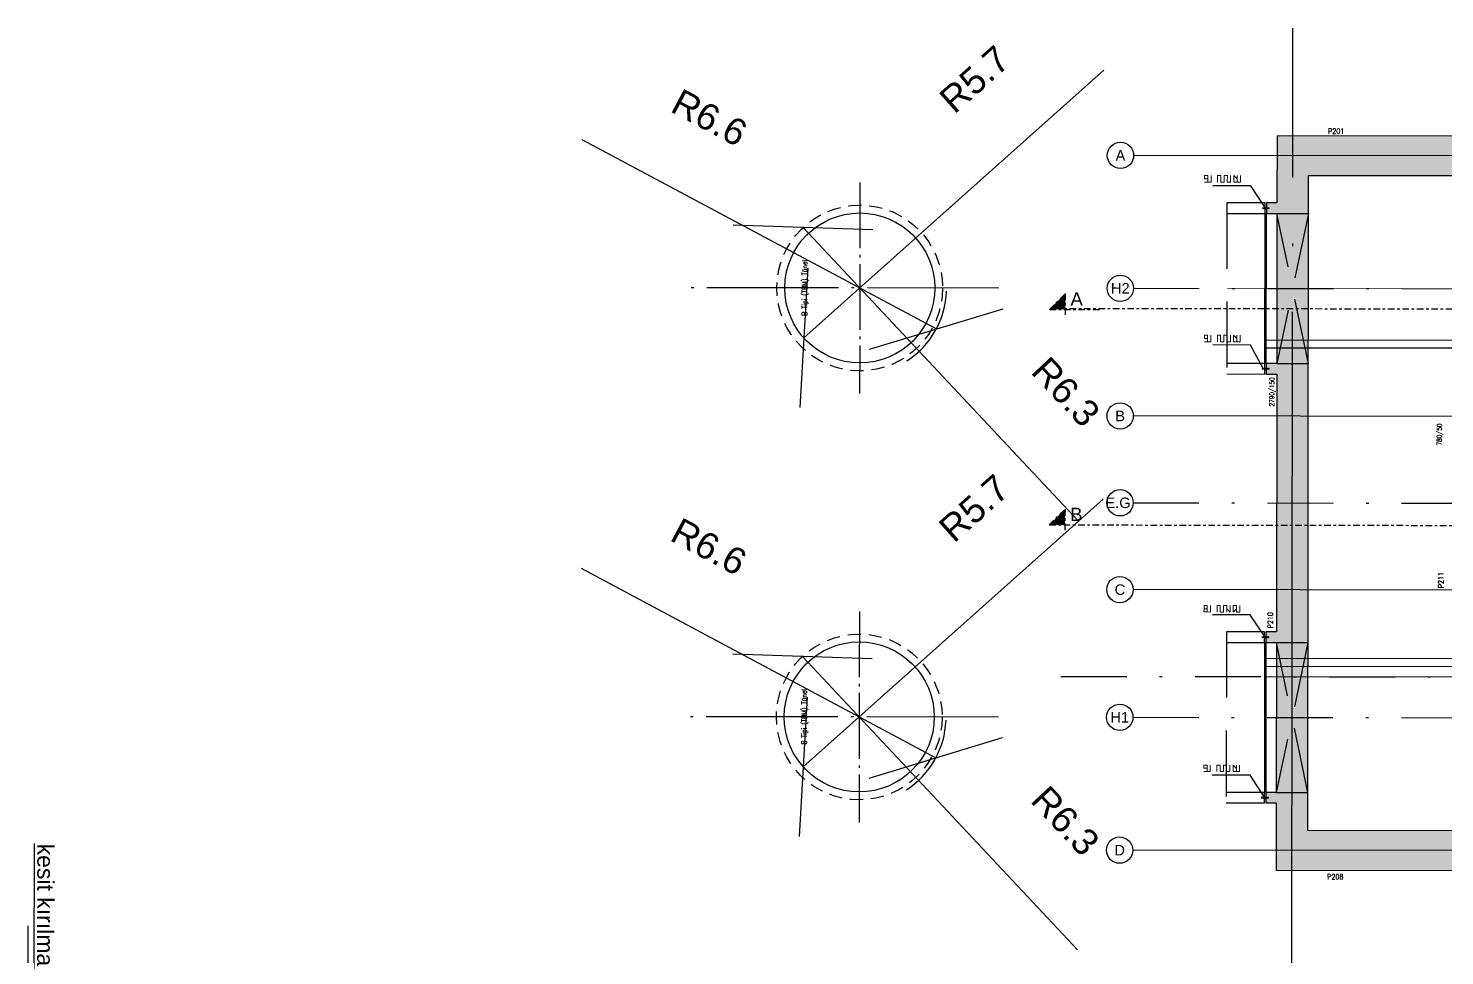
# Model space of a CAD drawing. Header units: millimetres. Extents: x 400382 to 401267, y 4543945 to 4544126.
# Drawn here: x 400619 to 400672.8, y 4544004.8 to 4544040 of the extents above; entities that cross this region are included whole.
import ezdxf
from ezdxf.enums import TextEntityAlignment as Align

# ---------------------------------------------------------------- set-up
doc = ezdxf.new("R2010")
doc.units = ezdxf.units.MM
for name, pattern in [('ACAD_ISO05W100', [33, 24, -3, 0, -3, 0, -3]), ('AKS', [3, 2.5, -0.25, 0, -0.25]), ('CENTER', [2, 1.25, -0.25, 0.25, -0.25]), ('CIZGI', [0.4, 0.25, -0.15]), ('DASHDOT2', [0.5, 0.25, -0.125, 0, -0.125]), ('HIDDEN', [0.375, 0.25, -0.125]), ('UUC-ST-KAL-I05-101-U-000$0$ACAD_ISO05W100', [33, 24, -3, 0, -3, 0, -3])]:
    doc.linetypes.add(name, pattern=pattern)
doc.layers.add('A-DETL', color=90, linetype='Continuous', lineweight=15)
for name, color, linetype in [('aks prota', 2, 'AKS'), ('caks prota', 4, 'Continuous'), ('görünüş prota', 4, 'Continuous'), ('iderzi_PROTA', 3, 'Continuous'), ('kesit tarama prota', 252, 'Continuous'), ('kiriş prota', 6, 'Continuous'), ('kolon tarama prota', 252, 'Continuous'), ('lkolon prota', 4, 'Continuous'), ('lperde prota', 4, 'Continuous'), ('merdiven prota', 2, 'Continuous'), ('not prota', 2, 'Continuous'), ('not çizgisi prota', 4, 'Continuous'), ('perde prota', 1, 'Continuous'), ('PRT-AL-TUNEL_EKSENI', 14, 'DASHDOT2'), ('skesit prota', 7, 'Continuous'), ('st_s_ölçü', 4, 'Continuous'), ('taks prota', 7, 'Continuous'), ('temel prota', 6, 'Continuous'), ('tkesit prota', 7, 'Continuous'), ('tperde prota', 6, 'Continuous'), ('tplan prota', 7, 'Continuous'), ('UUC-ST-KAL-I05-101-U-000$0$st_s_su tutucu', 2, 'Continuous')]:
    doc.layers.add(name, color=color, linetype=linetype)
doc.styles.add('Arial', font='Arial.ttf')
doc.styles.add('OLCU', font='romanstw.shx')
doc.styles.get("Standard").update_dxf_attribs({"font": 'Arial.ttf'})
doc.styles.add('TAKS', font='Arial Unicode.ttf')
doc.styles.add('TEXT250', font='romanstw.shx', dxfattribs={"width": 0.8, "height": 25})
doc.styles.add('tkolon', font='romanstw.shx')
doc.dimstyles.new('1-100', dxfattribs={"dimscale": 0.5, "dimtxt": 2, "dimasz": 7.5, "dimexe": 3, "dimexo": 5, "dimgap": 5, "dimtad": 3, "dimdec": 1, "dimlfac": 2, "dimzin": 9, "dimdsep": 46, "dimtxsty": 'Standard', "dimblk": 'OBLIQUE', "dimcen": 0.09, "dimclrd": 3, "dimclre": 3, "dimclrt": 1, "dimadec": 3, "dimazin": 0, "dimtfac": 1, "dimtdec": 1, "dimtofl": 0, "dimtmove": 0, "dimatfit": 3, "dimfxl": 4, "dimtolj": 1, "dimtzin": 0, "dimarcsym": 0})
doc.dimstyles.new('1-50', dxfattribs={"dimtxt": 10, "dimasz": 4, "dimexe": 4, "dimexo": 8, "dimgap": 4, "dimtad": 1, "dimdec": 1, "dimrnd": 0.05, "dimzin": 9, "dimdsep": 46, "dimtxsty": 'OLCU', "dimblk1": 'OBLIQUE', "dimblk2": 'OBLIQUE', "dimsah": 1, "dimcen": 2, "dimdle": 4, "dimclrd": 4, "dimclre": 4, "dimclrt": 3, "dimadec": 1, "dimazin": 0, "dimtfac": 1, "dimtdec": 1, "dimtix": 1, "dimtmove": 2, "dimatfit": 3, "dimldrblk": 'OBLIQUE', "dimfxl": 1, "dimtvp": 1, "dimtolj": 1, "dimtzin": 1, "dimarcsym": 0})

# ---------------------------------------------------------------- blocks, each defined once
blk = doc.blocks.new('_Oblique')
at = {"layer": 'st_s_ölçü', "lineweight": -2}
blk.add_line((-0.5, -0.5), (0.5, 0.5), dxfattribs=at)
blk = doc.blocks.new('*D104')
at = {"layer": 'Defpoints', "color": 0, "transparency": 16777216}
for p in [(400650.54, 4544013.828), (400648.414, 4544011.931)]:
    blk.add_point(p, dxfattribs=at)
at = {"layer": 'st_s_ölçü', "color": 3, "lineweight": -2, "transparency": 16777216}
blk.add_line((400659.814, 4544022.101), (400648.414, 4544011.931), dxfattribs=at)
at = {"layer": 'st_s_ölçü', "color": 3, "lineweight": -2, "transparency": 16777216, "xscale": 3.75, "yscale": 3.75, "zscale": 3.75, "rotation": 221.7343463305177}
blk.add_blockref('_Oblique', (400648.414, 4544011.931), dxfattribs=at)
at = {"layer": 'st_s_ölçü', "color": 1, "transparency": 16777216, "insert": (400654.91, 4544021.758), "char_height": 1, "attachment_point": 5, "rotation": 41.7343}
blk.add_mtext('\\A1;R5.7', dxfattribs=at)
blk = doc.blocks.new('*D105')
at = {"layer": 'Defpoints', "color": 0, "transparency": 16777216}
for p in [(400648.385, 4544016.126), (400650.54, 4544013.828)]:
    blk.add_point(p, dxfattribs=at)
at = {"layer": 'st_s_ölçü', "color": 3, "lineweight": -2, "transparency": 16777216}
blk.add_line((400658.838, 4544004.984), (400648.385, 4544016.126), dxfattribs=at)
at = {"layer": 'st_s_ölçü', "color": 3, "lineweight": -2, "transparency": 16777216, "xscale": 3.75, "yscale": 3.75, "zscale": 3.75, "rotation": 133.1742776077731}
blk.add_blockref('_Oblique', (400648.385, 4544016.126), dxfattribs=at)
at = {"layer": 'st_s_ölçü', "color": 1, "transparency": 16777216, "insert": (400658.373, 4544009.88), "char_height": 1, "attachment_point": 5, "rotation": 313.1743}
blk.add_mtext('\\A1;R6.3', dxfattribs=at)
blk = doc.blocks.new('*D106')
at = {"layer": 'Defpoints', "color": 0, "transparency": 16777216}
for p in [(400650.54, 4544013.828), (400653.45, 4544012.272)]:
    blk.add_point(p, dxfattribs=at)
at = {"layer": 'lkolon prota', "color": 3, "lineweight": -2, "transparency": 16777216}
blk.add_line((400639.979, 4544019.476), (400653.45, 4544012.272), dxfattribs=at)
blk.add_arc((400650.54, 4544013.828), 3.3, 302.9238, 357.907, dxfattribs=at)
at = {"layer": 'lkolon prota', "color": 3, "lineweight": -2, "transparency": 16777216, "xscale": 3.75, "yscale": 3.75, "zscale": 3.75, "rotation": 331.8636169039916}
blk.add_blockref('_Oblique', (400653.45, 4544012.272), dxfattribs=at)
at = {"layer": 'lkolon prota', "color": 1, "transparency": 16777216, "insert": (400644.828, 4544020.297), "char_height": 1, "attachment_point": 5, "rotation": 331.8636}
blk.add_mtext('\\A1;R6.6', dxfattribs=at)
blk = doc.blocks.new('*D107')
at = {"layer": 'Defpoints', "color": 0, "transparency": 16777216}
for p in [(400650.561, 4544030.129), (400648.434, 4544028.231)]:
    blk.add_point(p, dxfattribs=at)
at = {"layer": 'st_s_ölçü', "color": 3, "lineweight": -2, "transparency": 16777216}
blk.add_line((400659.835, 4544038.401), (400648.434, 4544028.231), dxfattribs=at)
at = {"layer": 'st_s_ölçü', "color": 3, "lineweight": -2, "transparency": 16777216, "xscale": 3.75, "yscale": 3.75, "zscale": 3.75, "rotation": 221.7343463305177}
blk.add_blockref('_Oblique', (400648.434, 4544028.231), dxfattribs=at)
at = {"layer": 'st_s_ölçü', "color": 1, "transparency": 16777216, "insert": (400654.93, 4544038.058), "char_height": 1, "attachment_point": 5, "rotation": 41.7343}
blk.add_mtext('\\A1;R5.7', dxfattribs=at)
blk = doc.blocks.new('*D108')
at = {"layer": 'Defpoints', "color": 0, "transparency": 16777216}
for p in [(400648.405, 4544032.426), (400650.561, 4544030.129)]:
    blk.add_point(p, dxfattribs=at)
at = {"layer": 'st_s_ölçü', "color": 3, "lineweight": -2, "transparency": 16777216}
blk.add_line((400658.859, 4544021.284), (400648.405, 4544032.426), dxfattribs=at)
at = {"layer": 'st_s_ölçü', "color": 3, "lineweight": -2, "transparency": 16777216, "xscale": 3.75, "yscale": 3.75, "zscale": 3.75, "rotation": 133.1742776077731}
blk.add_blockref('_Oblique', (400648.405, 4544032.426), dxfattribs=at)
at = {"layer": 'st_s_ölçü', "color": 1, "transparency": 16777216, "insert": (400658.394, 4544026.18), "char_height": 1, "attachment_point": 5, "rotation": 313.1743}
blk.add_mtext('\\A1;R6.3', dxfattribs=at)
blk = doc.blocks.new('*D109')
at = {"layer": 'Defpoints', "color": 0, "transparency": 16777216}
for p in [(400650.561, 4544030.129), (400653.471, 4544028.572)]:
    blk.add_point(p, dxfattribs=at)
at = {"layer": 'lkolon prota', "color": 3, "lineweight": -2, "transparency": 16777216}
blk.add_line((400639.999, 4544035.776), (400653.471, 4544028.572), dxfattribs=at)
blk.add_arc((400650.561, 4544030.129), 3.3, 302.9238, 357.907, dxfattribs=at)
at = {"layer": 'lkolon prota', "color": 3, "lineweight": -2, "transparency": 16777216, "xscale": 3.75, "yscale": 3.75, "zscale": 3.75, "rotation": 331.8636169039916}
blk.add_blockref('_Oblique', (400653.471, 4544028.572), dxfattribs=at)
at = {"layer": 'lkolon prota', "color": 1, "transparency": 16777216, "insert": (400644.848, 4544036.598), "char_height": 1, "attachment_point": 5, "rotation": 331.8636}
blk.add_mtext('\\A1;R6.6', dxfattribs=at)

msp = doc.modelspace()

# ---------------------------------------------------------------- hatches: boundary and pattern name
at = {"layer": 'kesit tarama prota'}
h = msp.add_hatch(color=256, dxfattribs=at)
h.dxf.hatch_style = 1
h.paths.add_polyline_path([(400658.3703, 4544029.91303), (400657.76955, 4544029.31378), (400658.36955, 4544029.31303)])
h = msp.add_hatch(color=256, dxfattribs=at)
h.dxf.hatch_style = 1
h.paths.add_polyline_path([(400658.36008, 4544021.72556), (400657.75932, 4544021.1263), (400658.35933, 4544021.12555)])
at = {"layer": 'kolon tarama prota'}
h = msp.add_hatch(color=256, dxfattribs=at)
h.dxf.hatch_style = 1
h.paths.add_polyline_path([(400733.14296, 4544007.9252), (400731.0794, 4544009.42779), (400667.58534, 4544009.50708), (400667.61644, 4544034.40725), (400689.44706, 4544034.37999), (400692.00541, 4544037.89203), (400690.79298, 4544038.77523), (400688.68464, 4544035.88095), (400666.4183, 4544035.90876), (400666.41512, 4544033.35874), (400666.01512, 4544033.35924), (400666.01462, 4544032.95924), (400666.41462, 4544032.95874), (400666.4075, 4544027.2587), (400666.0075, 4544027.2592), (400666.007, 4544026.8592), (400666.407, 4544026.8587), (400666.39476, 4544017.05863), (400665.99476, 4544017.05913), (400665.99426, 4544016.65913), (400666.39426, 4544016.65863), (400666.38715, 4544010.95859), (400665.98714, 4544010.95909), (400665.98664, 4544010.55909), (400666.38665, 4544010.55859), (400666.38346, 4544008.00857)])

# ---------------------------------------------------------------- linework, layer by layer
at = {"layer": 'A-DETL', "color": 1, "lineweight": 5}
msp.add_line((400664.53233, 4544030.11107), (400820.25627, 4544029.91659), dxfattribs=at)
at = {"layer": 'aks prota', "ltscale": 10}
for p, q in [((400666.97874, 4544004.22309), (400667.02341, 4544039.99572)), ((400824.16231, 4544034.96176), (400660.96834, 4544035.16556)), ((400824.14995, 4544025.06169), (400660.95598, 4544025.26549)), ((400824.14171, 4544018.46165), (400660.94774, 4544018.66545)), ((400824.12934, 4544008.56158), (400660.93537, 4544008.76538))]:
    msp.add_line(p, q, dxfattribs=at)
at = {"layer": 'aks prota'}
for p, q in [((400650.5658, 4544034.13835), (400650.55578, 4544026.11868)), ((400650.54544, 4544017.83824), (400650.53543, 4544009.81857))]:
    msp.add_line(p, q, dxfattribs=at)
at = {"layer": 'aks prota', "ltscale": 2}
for p, q in [((400655.84913, 4544030.12191), (400643.93539, 4544030.13679)), ((400655.82877, 4544013.8218), (400643.91504, 4544013.83668))]:
    msp.add_line(p, q, dxfattribs=at)
at = {"layer": 'caks prota', "ltscale": 0.05}
for centre in [(400660.46834, 4544035.16618), (400660.46203, 4544030.11615), (400660.45598, 4544025.26612), (400660.45185, 4544021.9661), (400660.44773, 4544018.66607), (400660.44168, 4544013.81604), (400660.43537, 4544008.76601)]:
    msp.add_circle(centre, 0.5, dxfattribs=at)
at = {"layer": 'görünüş prota', "color": 6, "linetype": 'CIZGI', "ltscale": 2}
for centre in [(400650.56079, 4544030.12852), (400650.54044, 4544013.82841)]:
    msp.add_circle(centre, 3.15002, dxfattribs=at)
at = {"layer": 'görünüş prota', "color": 6}
for centre in [(400650.56079, 4544030.12852), (400650.54044, 4544013.82841)]:
    msp.add_circle(centre, 2.85002, dxfattribs=at)
at = {"layer": 'iderzi_PROTA', "linetype": 'ACAD_ISO05W100', "ltscale": 2}
msp.add_line((400618.96354, 4543957.88835), (400618.96354, 4544009.79973), dxfattribs=at)
at = {"layer": 'kiriş prota'}
for p, q in [((400666.0075, 4544027.2592), (400666.01462, 4544032.95924)), ((400665.99426, 4544016.65913), (400665.98714, 4544010.95909)), ((400665.99264, 4544015.35912), (400817.49366, 4544015.16992))]:
    msp.add_line(p, q, dxfattribs=at)
at = {"layer": 'kolon tarama prota', "linetype": 'HIDDEN', "ltscale": 10}
for p, q in [((400664.51511, 4544033.36112), (400664.50699, 4544026.86107)), ((400664.49475, 4544017.06101), (400664.48663, 4544010.56096))]:
    msp.add_line(p, q, dxfattribs=at)
at = {"layer": 'kolon tarama prota'}
for p, q in [((400665.96512, 4544033.35931), (400664.51511, 4544033.36112)), ((400665.96462, 4544032.9593), (400665.96512, 4544033.35931)), ((400664.51461, 4544032.96111), (400665.96462, 4544032.9593)), ((400665.9575, 4544027.25926), (400665.96462, 4544032.9593)), ((400665.9575, 4544027.25926), (400664.50749, 4544027.26108)), ((400665.957, 4544026.85926), (400665.9575, 4544027.25926)), ((400664.50699, 4544026.86107), (400665.957, 4544026.85926)), ((400665.94476, 4544017.0592), (400664.49475, 4544017.06101)), ((400665.94426, 4544016.65919), (400665.94476, 4544017.0592)), ((400664.49425, 4544016.661), (400665.94426, 4544016.65919)), ((400665.94426, 4544016.65919), (400665.93714, 4544010.95915)), ((400664.48663, 4544010.56096), (400665.93664, 4544010.55915)), ((400665.93714, 4544010.95915), (400664.48713, 4544010.96097)), ((400665.93664, 4544010.55915), (400665.93714, 4544010.95915))]:
    msp.add_line(p, q, dxfattribs=at)
at = {"layer": 'merdiven prota', "linetype": 'HIDDEN', "ltscale": 10}
for p, q in [((400667.61463, 4544032.95724), (400666.4075, 4544027.2587)), ((400666.41462, 4544032.95874), (400667.61463, 4544032.95724)), ((400667.60751, 4544027.2572), (400666.41462, 4544032.95874)), ((400666.4075, 4544027.2587), (400667.60751, 4544027.2572)), ((400667.59427, 4544016.65713), (400666.38714, 4544010.95859)), ((400666.39426, 4544016.65863), (400667.59427, 4544016.65713)), ((400667.58715, 4544010.95709), (400666.39426, 4544016.65863)), ((400666.38714, 4544010.95859), (400667.58715, 4544010.95709))]:
    msp.add_line(p, q, dxfattribs=at)
at = {"layer": 'not çizgisi prota'}
for points in [[(400665.98187, 4544033.15794), (400665.41946, 4544034.01075), (400663.98107, 4544034.01255)], [(400665.88719, 4544027.0678), (400665.41191, 4544027.96071), (400663.97351, 4544027.96251)], [(400665.96151, 4544016.85784), (400665.3991, 4544017.71064), (400663.96071, 4544017.71244)], [(400665.9539, 4544010.75779), (400665.39149, 4544011.6106), (400663.95309, 4544011.6124)]]:
    msp.add_lwpolyline(points, dxfattribs=at)
at = {"layer": 'perde prota'}
for p, q in [((400666.4183, 4544035.90876), (400666.41512, 4544033.35874)), ((400688.68464, 4544035.88095), (400666.4183, 4544035.90876)), ((400667.58534, 4544009.50708), (400667.61644, 4544034.40725)), ((400667.61644, 4544034.40725), (400689.44706, 4544034.37999)), ((400666.01512, 4544033.35924), (400666.01462, 4544032.95924)), ((400666.41512, 4544033.35874), (400666.01512, 4544033.35924)), ((400666.01462, 4544032.95924), (400666.41462, 4544032.95874)), ((400666.41462, 4544032.95874), (400666.4075, 4544027.2587)), ((400666.0075, 4544027.2592), (400666.007, 4544026.8592)), ((400666.4075, 4544027.2587), (400666.0075, 4544027.2592)), ((400666.007, 4544026.8592), (400666.407, 4544026.8587)), ((400666.407, 4544026.8587), (400666.39476, 4544017.05863)), ((400665.99476, 4544017.05913), (400665.99426, 4544016.65913)), ((400666.39476, 4544017.05863), (400665.99476, 4544017.05913)), ((400665.99426, 4544016.65913), (400666.39426, 4544016.65863)), ((400666.39426, 4544016.65863), (400666.38715, 4544010.95859)), ((400665.98714, 4544010.95909), (400665.98664, 4544010.55909)), ((400665.98664, 4544010.55909), (400666.38665, 4544010.55859)), ((400666.38715, 4544010.95859), (400665.98714, 4544010.95909)), ((400666.38665, 4544010.55859), (400666.38346, 4544008.00857)), ((400731.0794, 4544009.42779), (400667.58534, 4544009.50708)), ((400666.38346, 4544008.00857), (400733.14296, 4544007.9252))]:
    msp.add_line(p, q, dxfattribs=at)
at = {"layer": 'PRT-AL-TUNEL_EKSENI', "ltscale": 10}
for p, q in [((400660.96204, 4544030.11553), (400824.15601, 4544029.91172)), ((400660.95186, 4544021.96547), (400824.14583, 4544021.76167)), ((400658.20408, 4544015.36885), (400821.39805, 4544015.16505)), ((400660.94168, 4544013.81542), (400824.13565, 4544013.61161))]:
    msp.add_line(p, q, dxfattribs=at)
at = {"layer": 'skesit prota', "linetype": 'CENTER', "ltscale": 0.2}
for p, q in [((400657.76955, 4544029.31378), (400658.3703, 4544029.91303)), ((400658.3703, 4544029.91303), (400658.36918, 4544029.01303)), ((400703.88147, 4544029.28528), (400658.36959, 4544029.34211)), ((400657.76955, 4544029.31378), (400659.76956, 4544029.31128)), ((400657.75932, 4544021.1263), (400658.36008, 4544021.72556)), ((400658.36008, 4544021.72556), (400658.35895, 4544020.82555)), ((400657.75932, 4544021.1263), (400820.32565, 4544020.92328))]:
    msp.add_line(p, q, dxfattribs=at)
at = {"layer": 'st_s_ölçü', "color": 6, "lineweight": 0}
for p, q in [((400663.66279, 4544034.40018), (400663.66263, 4544034.27642)), ((400663.66263, 4544034.27642), (400663.7864, 4544034.27626)), ((400663.78655, 4544034.40002), (400663.66279, 4544034.40018)), ((400663.78655, 4544034.40002), (400663.78624, 4544034.1525)), ((400663.7864, 4544034.27626), (400663.78624, 4544034.1525)), ((400663.7864, 4544034.27626), (400663.78655, 4544034.40002)), ((400663.91, 4544034.15235), (400663.91031, 4544034.39987)), ((400664.15783, 4544034.39956), (400664.15752, 4544034.15204)), ((400664.15783, 4544034.39956), (400664.28159, 4544034.3994)), ((400664.28159, 4544034.3994), (400664.28128, 4544034.15188)), ((400664.40504, 4544034.15173), (400664.40535, 4544034.39925)), ((400664.40535, 4544034.39925), (400664.52911, 4544034.39909)), ((400664.52911, 4544034.39909), (400664.5288, 4544034.15157)), ((400664.52911, 4544034.39909), (400664.5288, 4544034.15157)), ((400664.65256, 4544034.15142), (400664.65287, 4544034.39894)), ((400664.77648, 4544034.27502), (400664.77632, 4544034.15126)), ((400664.77663, 4544034.39878), (400664.77648, 4544034.27502)), ((400664.90024, 4544034.27487), (400664.77663, 4544034.39878)), ((400664.90039, 4544034.39863), (400664.90008, 4544034.15111)), ((400665.02385, 4544034.15095), (400665.02415, 4544034.39848)), ((400663.78624, 4544034.1525), (400663.66248, 4544034.15265)), ((400663.78624, 4544034.1525), (400663.91, 4544034.15235)), ((400664.28128, 4544034.15188), (400664.40504, 4544034.15173)), ((400664.5288, 4544034.15157), (400664.65256, 4544034.15142)), ((400664.77632, 4544034.15126), (400664.90008, 4544034.15111)), ((400664.90008, 4544034.15111), (400665.02385, 4544034.15095)), ((400663.65522, 4544028.33591), (400663.65506, 4544028.21215)), ((400663.77898, 4544028.33576), (400663.65522, 4544028.33591)), ((400663.77882, 4544028.212), (400663.77898, 4544028.33576)), ((400663.77898, 4544028.33576), (400663.77882, 4544028.212)), ((400663.90258, 4544028.21184), (400663.90274, 4544028.3356)), ((400664.15026, 4544028.3353), (400664.14995, 4544028.08777)), ((400664.15026, 4544028.3353), (400664.27402, 4544028.33514)), ((400664.27402, 4544028.33514), (400664.27386, 4544028.21138)), ((400664.39762, 4544028.21123), (400664.39778, 4544028.33499)), ((400664.39778, 4544028.33499), (400664.52154, 4544028.33483)), ((400664.52154, 4544028.33483), (400664.52123, 4544028.08731)), ((400664.52154, 4544028.33483), (400664.52138, 4544028.21107)), ((400664.64515, 4544028.21092), (400664.6453, 4544028.33468)), ((400664.76906, 4544028.33452), (400664.76891, 4544028.21076)), ((400664.89267, 4544028.21061), (400664.76906, 4544028.33452)), ((400664.89282, 4544028.33437), (400664.89267, 4544028.21061)), ((400665.01643, 4544028.21045), (400665.01658, 4544028.33421)), ((400663.77867, 4544028.08824), (400663.65491, 4544028.08839)), ((400663.65506, 4544028.21215), (400663.77882, 4544028.212)), ((400663.77882, 4544028.212), (400663.77867, 4544028.08824)), ((400663.77882, 4544028.212), (400663.77867, 4544028.08824)), ((400663.77867, 4544028.08824), (400663.90243, 4544028.08808)), ((400663.90243, 4544028.08808), (400663.90258, 4544028.21184)), ((400664.27386, 4544028.21138), (400664.27371, 4544028.08762)), ((400664.27371, 4544028.08762), (400664.39747, 4544028.08747)), ((400664.39747, 4544028.08747), (400664.39762, 4544028.21123)), ((400664.52138, 4544028.21107), (400664.52123, 4544028.08731)), ((400664.52123, 4544028.08731), (400664.64499, 4544028.08716)), ((400664.64499, 4544028.08716), (400664.64515, 4544028.21092)), ((400664.76891, 4544028.21076), (400664.76875, 4544028.087)), ((400664.76875, 4544028.087), (400664.89251, 4544028.08685)), ((400664.89267, 4544028.21061), (400664.89251, 4544028.08685)), ((400664.89251, 4544028.08685), (400665.01627, 4544028.08669)), ((400665.01627, 4544028.08669), (400665.01643, 4544028.21045)), ((400663.64239, 4544018.0638), (400663.64223, 4544017.94003)), ((400663.76615, 4544018.06364), (400663.64239, 4544018.0638)), ((400663.76615, 4544018.06364), (400663.76599, 4544017.93988)), ((400663.88975, 4544017.93973), (400663.88991, 4544018.06349)), ((400664.13743, 4544018.06318), (400664.13712, 4544017.81566)), ((400664.13743, 4544018.06318), (400664.26119, 4544018.06302)), ((400664.26119, 4544018.06302), (400664.26104, 4544017.93926)), ((400664.3848, 4544017.93911), (400664.38495, 4544018.06287)), ((400664.38495, 4544018.06287), (400664.50871, 4544018.06271)), ((400664.50871, 4544018.06271), (400664.5084, 4544017.81519)), ((400664.50871, 4544018.06271), (400664.50856, 4544017.93895)), ((400664.63232, 4544017.9388), (400664.63247, 4544018.06256)), ((400664.75623, 4544018.0624), (400664.75608, 4544017.93864)), ((400664.87999, 4544018.06225), (400664.75623, 4544018.0624)), ((400664.87999, 4544018.06225), (400664.87984, 4544017.93849)), ((400665.0036, 4544017.93833), (400665.00375, 4544018.0621)), ((400663.64208, 4544017.81627), (400663.64223, 4544017.94003)), ((400663.76584, 4544017.81612), (400663.64208, 4544017.81627)), ((400663.64223, 4544017.94003), (400663.76599, 4544017.93988)), ((400663.76599, 4544017.93988), (400663.76584, 4544017.81612)), ((400663.76599, 4544017.93988), (400663.76584, 4544017.81612)), ((400663.76584, 4544017.81612), (400663.8896, 4544017.81597)), ((400663.8896, 4544017.81597), (400663.88975, 4544017.93973)), ((400664.26104, 4544017.93926), (400664.26088, 4544017.8155)), ((400664.26088, 4544017.8155), (400664.38464, 4544017.81535)), ((400664.38464, 4544017.81535), (400664.3848, 4544017.93911)), ((400664.50856, 4544017.93895), (400664.63216, 4544017.81504)), ((400664.63216, 4544017.81504), (400664.63232, 4544017.9388)), ((400664.75608, 4544017.93864), (400664.75592, 4544017.81488)), ((400664.75592, 4544017.81488), (400664.87984, 4544017.93849)), ((400664.87984, 4544017.93849), (400664.87968, 4544017.81473)), ((400664.87968, 4544017.81473), (400665.00344, 4544017.81457)), ((400665.00344, 4544017.81457), (400665.0036, 4544017.93833)), ((400663.75827, 4544011.75186), (400663.63451, 4544011.75201)), ((400663.63481, 4544011.99953), (400663.63466, 4544011.87577)), ((400663.63466, 4544011.87577), (400663.75842, 4544011.87562)), ((400663.75858, 4544011.99938), (400663.63481, 4544011.99953)), ((400663.75858, 4544011.99938), (400663.75827, 4544011.75186)), ((400663.75842, 4544011.87562), (400663.75827, 4544011.75186)), ((400663.75827, 4544011.75186), (400663.88203, 4544011.7517)), ((400663.75842, 4544011.87562), (400663.75858, 4544011.99938)), ((400663.88203, 4544011.7517), (400663.88234, 4544011.99922)), ((400664.12986, 4544011.99891), (400664.12955, 4544011.75139)), ((400664.12986, 4544011.99891), (400664.25362, 4544011.99876)), ((400664.25362, 4544011.99876), (400664.25331, 4544011.75124)), ((400664.25331, 4544011.75124), (400664.37707, 4544011.75108)), ((400664.37707, 4544011.75108), (400664.37738, 4544011.99861)), ((400664.37738, 4544011.99861), (400664.50114, 4544011.99845)), ((400664.50114, 4544011.99845), (400664.50083, 4544011.75093)), ((400664.50114, 4544011.99845), (400664.50083, 4544011.75093)), ((400664.50083, 4544011.75093), (400664.62459, 4544011.75078)), ((400664.62459, 4544011.75078), (400664.6249, 4544011.9983)), ((400664.7485, 4544011.87438), (400664.74835, 4544011.75062)), ((400664.74835, 4544011.75062), (400664.87211, 4544011.75047)), ((400664.74866, 4544011.99814), (400664.7485, 4544011.87438)), ((400664.87226, 4544011.87423), (400664.74866, 4544011.99814)), ((400664.87242, 4544011.99799), (400664.87211, 4544011.75047)), ((400664.87211, 4544011.75047), (400664.99587, 4544011.75031)), ((400664.99587, 4544011.75031), (400664.99618, 4544011.99783))]:
    msp.add_line(p, q, dxfattribs=at)
at = {"layer": 'temel prota', "color": 5}
for p, q in [((400666.00825, 4544027.85921), (400817.40927, 4544027.67013)), ((400666.00862, 4544028.15921), (400817.40964, 4544027.97013)), ((400665.99351, 4544016.05913), (400817.49453, 4544015.86993)), ((400665.99314, 4544015.75912), (400817.49416, 4544015.56992))]:
    msp.add_line(p, q, dxfattribs=at)
at = {"layer": 'UUC-ST-KAL-I05-101-U-000$0$st_s_su tutucu', "linetype": 'UUC-ST-KAL-I05-101-U-000$0$ACAD_ISO05W100', "ltscale": 0.05}
for p, q in [((400665.86026, 4544033.17503), (400665.86023, 4544033.14383)), ((400665.86023, 4544033.14383), (400665.86543, 4544033.14383)), ((400665.86547, 4544033.17503), (400665.86026, 4544033.17503)), ((400665.86543, 4544033.14383), (400665.87411, 4544033.15682)), ((400665.87412, 4544033.16202), (400665.86547, 4544033.17503)), ((400665.87411, 4544033.15682), (400665.89479, 4544033.15679)), ((400665.8948, 4544033.16199), (400665.87412, 4544033.16202)), ((400665.89479, 4544033.15679), (400665.89479, 4544033.15094)), ((400665.89479, 4544033.15094), (400665.8989, 4544033.15093)), ((400665.89481, 4544033.16784), (400665.8948, 4544033.16199)), ((400665.89892, 4544033.16784), (400665.89481, 4544033.16784)), ((400665.8989, 4544033.15093), (400665.89891, 4544033.15679)), ((400665.89891, 4544033.15679), (400665.93162, 4544033.15675)), ((400665.89892, 4544033.16199), (400665.89892, 4544033.16784)), ((400665.93163, 4544033.16195), (400665.89892, 4544033.16199)), ((400665.93162, 4544033.15675), (400665.93161, 4544033.15089)), ((400665.93161, 4544033.15089), (400665.93573, 4544033.15089)), ((400665.93164, 4544033.1678), (400665.93163, 4544033.16195)), ((400665.93575, 4544033.16779), (400665.93164, 4544033.1678)), ((400665.93573, 4544033.15089), (400665.93574, 4544033.15674)), ((400665.93574, 4544033.15674), (400665.97357, 4544033.15669)), ((400665.93575, 4544033.16194), (400665.93575, 4544033.16779)), ((400665.98158, 4544033.16188), (400665.93575, 4544033.16194)), ((400665.97507, 4544033.15409), (400665.9637, 4544033.13446)), ((400665.9652, 4544033.13186), (400666.01522, 4544033.1318)), ((400665.97121, 4544033.13879), (400665.98308, 4544033.15928)), ((400666.00772, 4544033.13614), (400665.97271, 4544033.13618)), ((400665.99741, 4544033.15926), (400666.00923, 4544033.13874)), ((400666.04475, 4544033.1618), (400665.99892, 4544033.16186)), ((400666.01673, 4544033.1344), (400666.00541, 4544033.15405)), ((400666.00692, 4544033.15665), (400666.04475, 4544033.1566)), ((400666.04475, 4544033.1566), (400666.04474, 4544033.15075)), ((400666.04474, 4544033.15075), (400666.04886, 4544033.15075)), ((400666.04476, 4544033.16766), (400666.04475, 4544033.1618)), ((400666.04888, 4544033.16765), (400666.04476, 4544033.16766)), ((400666.04886, 4544033.15075), (400666.04886, 4544033.1566)), ((400666.04886, 4544033.1566), (400666.08158, 4544033.15656)), ((400666.04887, 4544033.1618), (400666.04888, 4544033.16765)), ((400666.08158, 4544033.16176), (400666.04887, 4544033.1618)), ((400666.08158, 4544033.15656), (400666.08157, 4544033.15071)), ((400666.08157, 4544033.15071), (400666.08569, 4544033.1507)), ((400666.08159, 4544033.16761), (400666.08158, 4544033.16176)), ((400666.08571, 4544033.16761), (400666.08159, 4544033.16761)), ((400666.08569, 4544033.1507), (400666.08569, 4544033.15655)), ((400666.08569, 4544033.15655), (400666.10638, 4544033.15653)), ((400666.0857, 4544033.16175), (400666.08571, 4544033.16761)), ((400666.10638, 4544033.16173), (400666.0857, 4544033.16175)), ((400666.11507, 4544033.17472), (400666.10638, 4544033.16173)), ((400666.10638, 4544033.15653), (400666.11503, 4544033.14352)), ((400666.11503, 4544033.14352), (400666.12023, 4544033.14351)), ((400666.12027, 4544033.17471), (400666.11507, 4544033.17472)), ((400666.12023, 4544033.14351), (400666.12027, 4544033.17471)), ((400665.85265, 4544027.07499), (400665.85261, 4544027.04379)), ((400665.85261, 4544027.04379), (400665.85781, 4544027.04379)), ((400665.85785, 4544027.07499), (400665.85265, 4544027.07499)), ((400665.85781, 4544027.04379), (400665.86649, 4544027.05678)), ((400665.8665, 4544027.06198), (400665.85785, 4544027.07499)), ((400665.86649, 4544027.05678), (400665.88717, 4544027.05675)), ((400665.88718, 4544027.06195), (400665.8665, 4544027.06198)), ((400665.88717, 4544027.05675), (400665.88717, 4544027.0509)), ((400665.88717, 4544027.0509), (400665.89129, 4544027.05089)), ((400665.88719, 4544027.0678), (400665.88718, 4544027.06195)), ((400665.89131, 4544027.0678), (400665.88719, 4544027.0678)), ((400665.89129, 4544027.05089), (400665.89129, 4544027.05675)), ((400665.89129, 4544027.05675), (400665.924, 4544027.0567)), ((400665.8913, 4544027.06195), (400665.89131, 4544027.0678)), ((400665.92401, 4544027.0619), (400665.8913, 4544027.06195)), ((400665.924, 4544027.0567), (400665.924, 4544027.05085)), ((400665.924, 4544027.05085), (400665.92812, 4544027.05085)), ((400665.92402, 4544027.06776), (400665.92401, 4544027.0619)), ((400665.92814, 4544027.06775), (400665.92402, 4544027.06776)), ((400665.92812, 4544027.05085), (400665.92812, 4544027.0567)), ((400665.92812, 4544027.0567), (400665.96595, 4544027.05665)), ((400665.92813, 4544027.0619), (400665.92814, 4544027.06775)), ((400665.97396, 4544027.06184), (400665.92813, 4544027.0619)), ((400665.96745, 4544027.05405), (400665.95608, 4544027.03442)), ((400665.95758, 4544027.03182), (400666.00761, 4544027.03176)), ((400665.9636, 4544027.03875), (400665.97546, 4544027.05924)), ((400666.00011, 4544027.0361), (400665.96509, 4544027.03614)), ((400665.98979, 4544027.05922), (400666.00161, 4544027.0387)), ((400666.03713, 4544027.06176), (400665.9913, 4544027.06182)), ((400666.00911, 4544027.03436), (400665.99779, 4544027.05401)), ((400665.9993, 4544027.05661), (400666.03713, 4544027.05656)), ((400666.03713, 4544027.05656), (400666.03712, 4544027.05071)), ((400666.03712, 4544027.05071), (400666.04124, 4544027.05071)), ((400666.03714, 4544027.06762), (400666.03713, 4544027.06176)), ((400666.04126, 4544027.06761), (400666.03714, 4544027.06762)), ((400666.04124, 4544027.05071), (400666.04125, 4544027.05656)), ((400666.04125, 4544027.06176), (400666.04126, 4544027.06761)), ((400666.07396, 4544027.06172), (400666.04125, 4544027.06176)), ((400666.04125, 4544027.05656), (400666.07396, 4544027.05652)), ((400666.07396, 4544027.05652), (400666.07395, 4544027.05067)), ((400666.07395, 4544027.05067), (400666.07807, 4544027.05066)), ((400666.07397, 4544027.06757), (400666.07396, 4544027.06172)), ((400666.07809, 4544027.06756), (400666.07397, 4544027.06757)), ((400666.07807, 4544027.05066), (400666.07808, 4544027.05651)), ((400666.07808, 4544027.06171), (400666.07809, 4544027.06756)), ((400666.09877, 4544027.06169), (400666.07808, 4544027.06171)), ((400666.07808, 4544027.05651), (400666.09876, 4544027.05649)), ((400666.09876, 4544027.05649), (400666.10741, 4544027.04348)), ((400666.10745, 4544027.07468), (400666.09877, 4544027.06169)), ((400666.10741, 4544027.04348), (400666.11261, 4544027.04347)), ((400666.11265, 4544027.07467), (400666.10745, 4544027.07468)), ((400666.11261, 4544027.04347), (400666.11265, 4544027.07467)), ((400665.83991, 4544016.87493), (400665.83987, 4544016.84373)), ((400665.83987, 4544016.84373), (400665.84507, 4544016.84372)), ((400665.84511, 4544016.87492), (400665.83991, 4544016.87493)), ((400665.84507, 4544016.84372), (400665.85375, 4544016.85671)), ((400665.85376, 4544016.86191), (400665.84511, 4544016.87492)), ((400665.85375, 4544016.85671), (400665.87444, 4544016.85668)), ((400665.87444, 4544016.86188), (400665.85376, 4544016.86191)), ((400665.87444, 4544016.85668), (400665.87443, 4544016.85083)), ((400665.87443, 4544016.85083), (400665.87855, 4544016.85083)), ((400665.87445, 4544016.86773), (400665.87444, 4544016.86188)), ((400665.87857, 4544016.86773), (400665.87445, 4544016.86773)), ((400665.87855, 4544016.85083), (400665.87855, 4544016.85668)), ((400665.87855, 4544016.85668), (400665.91127, 4544016.85664)), ((400665.87856, 4544016.86188), (400665.87857, 4544016.86773)), ((400665.91127, 4544016.86184), (400665.87856, 4544016.86188)), ((400665.91127, 4544016.85664), (400665.91126, 4544016.85079)), ((400665.91126, 4544016.85079), (400665.91538, 4544016.85078)), ((400665.91128, 4544016.86769), (400665.91127, 4544016.86184)), ((400665.9154, 4544016.86768), (400665.91128, 4544016.86769)), ((400665.91538, 4544016.85078), (400665.91538, 4544016.85663)), ((400665.91538, 4544016.85663), (400665.95321, 4544016.85658)), ((400665.91539, 4544016.86183), (400665.9154, 4544016.86768)), ((400665.96123, 4544016.86177), (400665.91539, 4544016.86183)), ((400665.95471, 4544016.85398), (400665.94335, 4544016.83435)), ((400665.94484, 4544016.83175), (400665.99487, 4544016.83169)), ((400665.95086, 4544016.83868), (400665.96272, 4544016.85917)), ((400665.98737, 4544016.83603), (400665.95236, 4544016.83608)), ((400665.97706, 4544016.85915), (400665.98887, 4544016.83863)), ((400666.0244, 4544016.8617), (400665.97856, 4544016.86175)), ((400665.99637, 4544016.83429), (400665.98506, 4544016.85394)), ((400665.98656, 4544016.85654), (400666.02439, 4544016.8565)), ((400666.02439, 4544016.8565), (400666.02438, 4544016.85064)), ((400666.02438, 4544016.85064), (400666.0285, 4544016.85064)), ((400666.02852, 4544016.86754), (400666.0244, 4544016.86755)), ((400666.0244, 4544016.86755), (400666.0244, 4544016.8617)), ((400666.0285, 4544016.85064), (400666.02851, 4544016.85649)), ((400666.02851, 4544016.86169), (400666.02852, 4544016.86754)), ((400666.06123, 4544016.86165), (400666.02851, 4544016.86169)), ((400666.02851, 4544016.85649), (400666.06122, 4544016.85645)), ((400666.06122, 4544016.85645), (400666.06121, 4544016.8506)), ((400666.06121, 4544016.8506), (400666.06533, 4544016.85059)), ((400666.06535, 4544016.8675), (400666.06123, 4544016.8675)), ((400666.06123, 4544016.8675), (400666.06123, 4544016.86165)), ((400666.06533, 4544016.85059), (400666.06534, 4544016.85644)), ((400666.06534, 4544016.86164), (400666.06535, 4544016.8675)), ((400666.08603, 4544016.86162), (400666.06534, 4544016.86164)), ((400666.06534, 4544016.85644), (400666.08602, 4544016.85642)), ((400666.08602, 4544016.85642), (400666.09467, 4544016.84341)), ((400666.09471, 4544016.87461), (400666.08603, 4544016.86162)), ((400666.09467, 4544016.84341), (400666.09987, 4544016.8434)), ((400666.09991, 4544016.8746), (400666.09471, 4544016.87461)), ((400666.09987, 4544016.8434), (400666.09991, 4544016.8746)), ((400665.83229, 4544010.77488), (400665.83225, 4544010.74368)), ((400665.83225, 4544010.74368), (400665.83745, 4544010.74368)), ((400665.83749, 4544010.77488), (400665.83229, 4544010.77488)), ((400665.83745, 4544010.74368), (400665.84614, 4544010.75667)), ((400665.84614, 4544010.76187), (400665.83749, 4544010.77488)), ((400665.86682, 4544010.76184), (400665.84614, 4544010.76187)), ((400665.84614, 4544010.75667), (400665.86682, 4544010.75664)), ((400665.86682, 4544010.75664), (400665.86681, 4544010.75079)), ((400665.86681, 4544010.75079), (400665.87093, 4544010.75078)), ((400665.86683, 4544010.76769), (400665.86682, 4544010.76184)), ((400665.87095, 4544010.76769), (400665.86683, 4544010.76769)), ((400665.87093, 4544010.75078), (400665.87094, 4544010.75664)), ((400665.87094, 4544010.76184), (400665.87095, 4544010.76769)), ((400665.90365, 4544010.76179), (400665.87094, 4544010.76184)), ((400665.87094, 4544010.75664), (400665.90365, 4544010.75659)), ((400665.90365, 4544010.75659), (400665.90364, 4544010.75074)), ((400665.90364, 4544010.75074), (400665.90776, 4544010.75074)), ((400665.90366, 4544010.76765), (400665.90365, 4544010.76179)), ((400665.90778, 4544010.76764), (400665.90366, 4544010.76765)), ((400665.90776, 4544010.75074), (400665.90777, 4544010.75659)), ((400665.90777, 4544010.76179), (400665.90778, 4544010.76764)), ((400665.95361, 4544010.76173), (400665.90777, 4544010.76179)), ((400665.90777, 4544010.75659), (400665.9456, 4544010.75654)), ((400665.94709, 4544010.75394), (400665.93573, 4544010.73431)), ((400665.93723, 4544010.73171), (400665.98725, 4544010.73165)), ((400665.94324, 4544010.73864), (400665.95511, 4544010.75913)), ((400665.97975, 4544010.73599), (400665.94474, 4544010.73603)), ((400665.96944, 4544010.75911), (400665.98125, 4544010.73859)), ((400666.01678, 4544010.76165), (400665.97094, 4544010.76171)), ((400665.98875, 4544010.73425), (400665.97744, 4544010.7539)), ((400665.97894, 4544010.7565), (400666.01677, 4544010.75645)), ((400666.01677, 4544010.75645), (400666.01676, 4544010.7506)), ((400666.01676, 4544010.7506), (400666.02088, 4544010.7506)), ((400666.01679, 4544010.76751), (400666.01678, 4544010.76165)), ((400666.0209, 4544010.7675), (400666.01679, 4544010.76751)), ((400666.02088, 4544010.7506), (400666.02089, 4544010.75645)), ((400666.02089, 4544010.75645), (400666.0536, 4544010.75641)), ((400666.0209, 4544010.76165), (400666.0209, 4544010.7675)), ((400666.05361, 4544010.76161), (400666.0209, 4544010.76165)), ((400666.0536, 4544010.75641), (400666.05359, 4544010.75056)), ((400666.05359, 4544010.75056), (400666.05771, 4544010.75055)), ((400666.05773, 4544010.76745), (400666.05361, 4544010.76746)), ((400666.05361, 4544010.76746), (400666.05361, 4544010.76161)), ((400666.05771, 4544010.75055), (400666.05772, 4544010.7564)), ((400666.05772, 4544010.7564), (400666.0784, 4544010.75638)), ((400666.05773, 4544010.7616), (400666.05773, 4544010.76745)), ((400666.07841, 4544010.76158), (400666.05773, 4544010.7616)), ((400666.0784, 4544010.75638), (400666.08705, 4544010.74337)), ((400666.08709, 4544010.77457), (400666.07841, 4544010.76158)), ((400666.08705, 4544010.74337), (400666.09225, 4544010.74336)), ((400666.09229, 4544010.77456), (400666.08709, 4544010.77457)), ((400666.09225, 4544010.74336), (400666.09229, 4544010.77456))]:
    msp.add_line(p, q, dxfattribs=at)
for centre, start, end in [((400665.9652, 4544033.13359), 149.928447, 269.928452), ((400665.97271, 4544033.13792), 149.928412, 269.928414), ((400665.97357, 4544033.15496), 329.928456, 89.92845), ((400665.98158, 4544033.16015), 329.928474, 89.928471), ((400665.99891, 4544033.16013), 89.92845, 209.928457), ((400666.00691, 4544033.15492), 89.928458, 209.928451), ((400666.00773, 4544033.13787), 269.928444, 29.928425), ((400666.01523, 4544033.13353), 269.92845, 29.928457), ((400665.95758, 4544027.03355), 149.928451, 269.928442), ((400665.9651, 4544027.03788), 149.928438, 269.928414), ((400665.96595, 4544027.05492), 329.928455, 89.928448), ((400665.97396, 4544027.06011), 329.928457, 89.928452), ((400665.9913, 4544027.06009), 89.928452, 209.928456), ((400665.9993, 4544027.05488), 89.928458, 209.92845), ((400666.00011, 4544027.03783), 269.928442, 29.928453), ((400666.00761, 4544027.03349), 269.928452, 29.92843), ((400665.94485, 4544016.83349), 149.928468, 269.92846), ((400665.95236, 4544016.83781), 149.928438, 269.928416), ((400665.95321, 4544016.85485), 329.92846, 89.928441), ((400665.96122, 4544016.86004), 329.928474, 89.928471), ((400665.97856, 4544016.86002), 89.928441, 209.928435), ((400665.98656, 4544016.85481), 89.928458, 209.92845), ((400665.98737, 4544016.83777), 269.928444, 29.928425), ((400665.99487, 4544016.83342), 269.928441, 29.928434), ((400665.93723, 4544010.73344), 149.928447, 269.92845), ((400665.94474, 4544010.73777), 149.928433, 269.928423), ((400665.94559, 4544010.75481), 329.928455, 89.928448), ((400665.95361, 4544010.76), 329.928458, 89.928452), ((400665.97094, 4544010.75998), 89.92845, 209.928457), ((400665.97894, 4544010.75477), 89.928448, 209.928454), ((400665.97975, 4544010.73772), 269.928435, 29.92843), ((400665.98725, 4544010.73338), 269.928452, 29.928457)]:
    msp.add_arc(centre, 0.00173, start, end, dxfattribs=at)

# ---------------------------------------------------------------- texts
at = {"layer": 'lperde prota', "style": 'tkolon', "width": 0.8}
for s, p in [('2790/150', (400666.21546, 4544025.62418)), ('780/50', (400672.58405, 4544024.14298))]:
    msp.add_text(s, height=0.180001, rotation=89.567962, dxfattribs=at).set_placement(p, align=Align.MIDDLE_LEFT)
at = {"layer": 'not prota', "style": 'TEXT250', "width": 0.7}
for p in [(400648.46405, 4544030.13113), (400648.44369, 4544013.83102)]:
    msp.add_text('B Tipi (TBM) Tünel', height=0.2000015, rotation=89.928447, dxfattribs=at).set_placement(p, align=Align.MIDDLE_CENTER)
at = {"layer": 'taks prota', "style": 'TAKS'}
for s, height, p in [('A', 0.4, (400660.46834, 4544035.16618)), ('H2', 0.400003, (400660.46203, 4544030.11615)), ('B', 0.4, (400660.45598, 4544025.26612)), ('E.G.', 0.400003, (400660.45185, 4544021.9661)), ('C', 0.4, (400660.44773, 4544018.66607)), ('H1', 0.400003, (400660.44168, 4544013.81604)), ('D', 0.4, (400660.43537, 4544008.76601))]:
    msp.add_text(s, height=height, rotation=359.928447, dxfattribs=at).set_placement(p, align=Align.MIDDLE_CENTER)
at = {"layer": 'tkesit prota', "style": 'Arial'}
for s, p in [('A', (400658.56974, 4544029.46278)), ('B', (400658.55951, 4544021.2753))]:
    msp.add_text(s, height=0.5, rotation=359.928447, dxfattribs=at).set_placement(p)
at = {"layer": 'tperde prota', "style": 'tkolon', "width": 0.8}
for s, rotation, p in [('P201', 0.397738, (400668.35924, 4544036.08836)), ('P211', 90.397738, (400672.64689, 4544018.71855)), ('P210', 90.397738, (400666.16546, 4544017.19229)), ('P208', 0.397738, (400668.32385, 4544007.75509))]:
    msp.add_text(s, height=0.200002, rotation=rotation, dxfattribs=at).set_placement(p, align=Align.MIDDLE_LEFT)
at = {"layer": 'tplan prota', "style": 'Arial'}
msp.add_text('%%Ukesit kırılma ', height=0.625, rotation=269.874138, dxfattribs=at).set_placement((400619.62461, 4544006.56379), align=Align.MIDDLE)

# ---------------------------------------------------------------- dimensions: what is measured, and where the dimension line sits
at = {"layer": 'lkolon prota'}
for center, mpoint, picture, middle in [((400650.56079, 4544030.12852), (400653.47084, 4544028.57232), '*D109', (400643.42818, 4544033.9428)), ((400650.54044, 4544013.82841), (400653.45049, 4544012.27221), '*D106', (400643.40782, 4544017.64269))]:
    dim = msp.add_radius_dim(center=center, mpoint=mpoint, dimstyle='1-100', dxfattribs=at)
    dim.commit()
    dim.dimension.update_dxf_attribs({"geometry": picture, "text_midpoint": middle, "dimtype": 164})
at = {"layer": 'st_s_ölçü'}
for center, mpoint, picture, middle in [((400650.56079, 4544030.12852), (400648.43399, 4544028.23132), '*D107', (400656.93277, 4544035.8126)), ((400650.56079, 4544030.12852), (400648.40548, 4544032.42575), '*D108', (400656.19793, 4544024.12017)), ((400650.54044, 4544013.82841), (400648.41364, 4544011.93121), '*D104', (400656.91242, 4544019.51249)), ((400650.54044, 4544013.82841), (400648.38513, 4544016.12564), '*D105', (400656.17758, 4544007.82006))]:
    dim = msp.add_radius_dim(center=center, mpoint=mpoint, dimstyle='1-100', dxfattribs=at)
    dim.commit()
    dim.dimension.update_dxf_attribs({"geometry": picture, "text_midpoint": middle, "dimtype": 164})

# ---------------------------------------------------------------- leaders
at = {"layer": 'not çizgisi prota'}
msp.add_leader([(400661.38319, 4543995.78804), (400661.94175, 4543996.93779), (400663.38013, 4543996.93779)], dimstyle='1-50', override={"dimasz": 12, "dimgap": 4, "dimtad": 0}, dxfattribs=at)

doc.saveas('drawing.dxf')
